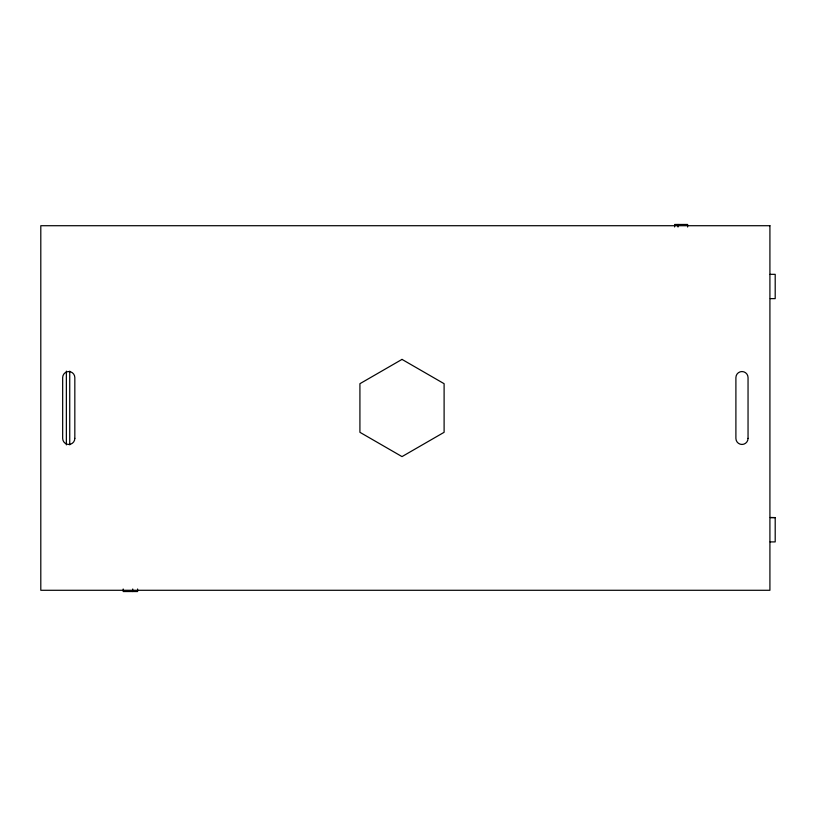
<?xml version="1.0" encoding="UTF-8"?>
<svg xmlns="http://www.w3.org/2000/svg" width="816" height="816" viewBox="0 0 816 816"><rect width="100%" height="100%" fill="white"/><g stroke="black" fill="none" stroke-linecap="round" stroke-linejoin="round"><path stroke-width="1.22" d="M770.141 274.329L775.2 274.329L775.2 298.636L770.314 298.636M770.437 517.599L775.2 517.599L775.2 541.906L770.141 541.906M770.314 517.487L775.2 517.599M687.623 227.011L687.623 224.461L674.618 224.461L674.618 226.95M678.004 224.461L678.004 227.011M137.608 588.999L137.608 591.539L123.196 591.539L123.196 588.989M132.722 588.989L132.722 591.539M69.737 371.117L69.737 444.883M66.361 371.117L66.361 444.883M402.013 359.397L359.917 383.693L359.917 432.307L402.013 456.603L444.108 432.307L444.108 383.693L402.013 359.397M769.916 225.716L40.8 225.716L40.8 590.284L769.916 590.284L769.916 225.716M748.048 438.376L748.048 377.624A6.079 6.079 0 0 0 741.968 371.545A6.079 6.079 0 0 0 735.899 377.624L735.899 438.376A6.079 6.079 0 0 0 741.968 444.455A6.079 6.079 0 0 0 748.048 438.376M74.827 438.376L74.827 377.624A6.079 6.079 0 0 0 68.748 371.545A6.079 6.079 0 0 0 62.669 377.624L62.669 438.376A6.079 6.079 0 0 0 68.748 444.455A6.079 6.079 0 0 0 74.827 438.376"/></g></svg>
